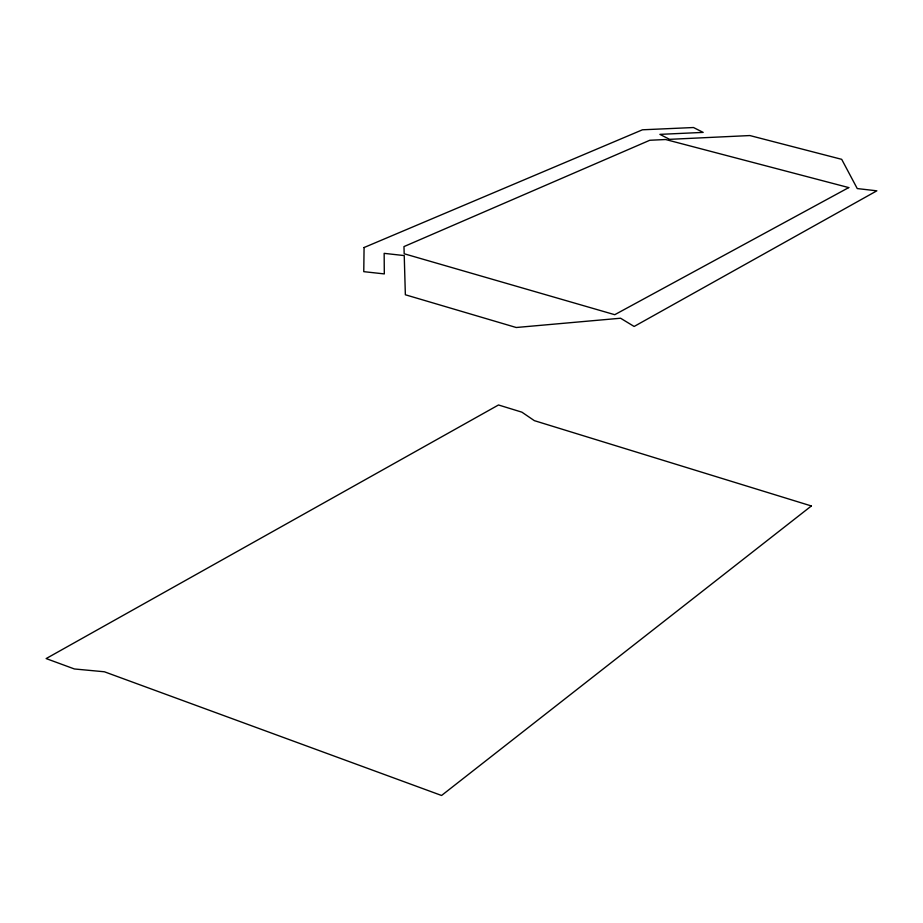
<?xml version="1.0" encoding="UTF-8"?>
<svg xmlns="http://www.w3.org/2000/svg" width="923" height="923" viewBox="0 0 923 923"><rect width="100%" height="100%" fill="white"/><g stroke="black" fill="none" stroke-linecap="round" stroke-linejoin="round"><path stroke-width="1.38" d="M364.077 247.526L363.766 271.662L384.314 273.912L384.153 253.352L404.239 255.579L405.359 294.772L516.222 327.503L620.568 318.227L634.136 326.465L876.85 190.819L857.248 188.569L841.695 159.333L749.857 135.554L669.579 139.338L659.899 134.366L703.176 132.393L693.496 127.524L642.454 129.797L364.077 247.526M811.375 505.966L441.563 795.476L104.403 671.782L74.405 668.967L46.15 658.572L498.501 404.978L521.899 412.166L534.336 420.646L811.375 505.966M848.745 187.588L614.741 314.697L404.182 253.767L403.974 246.591L649.792 140.261L665.633 139.523L848.745 187.588"/></g></svg>
